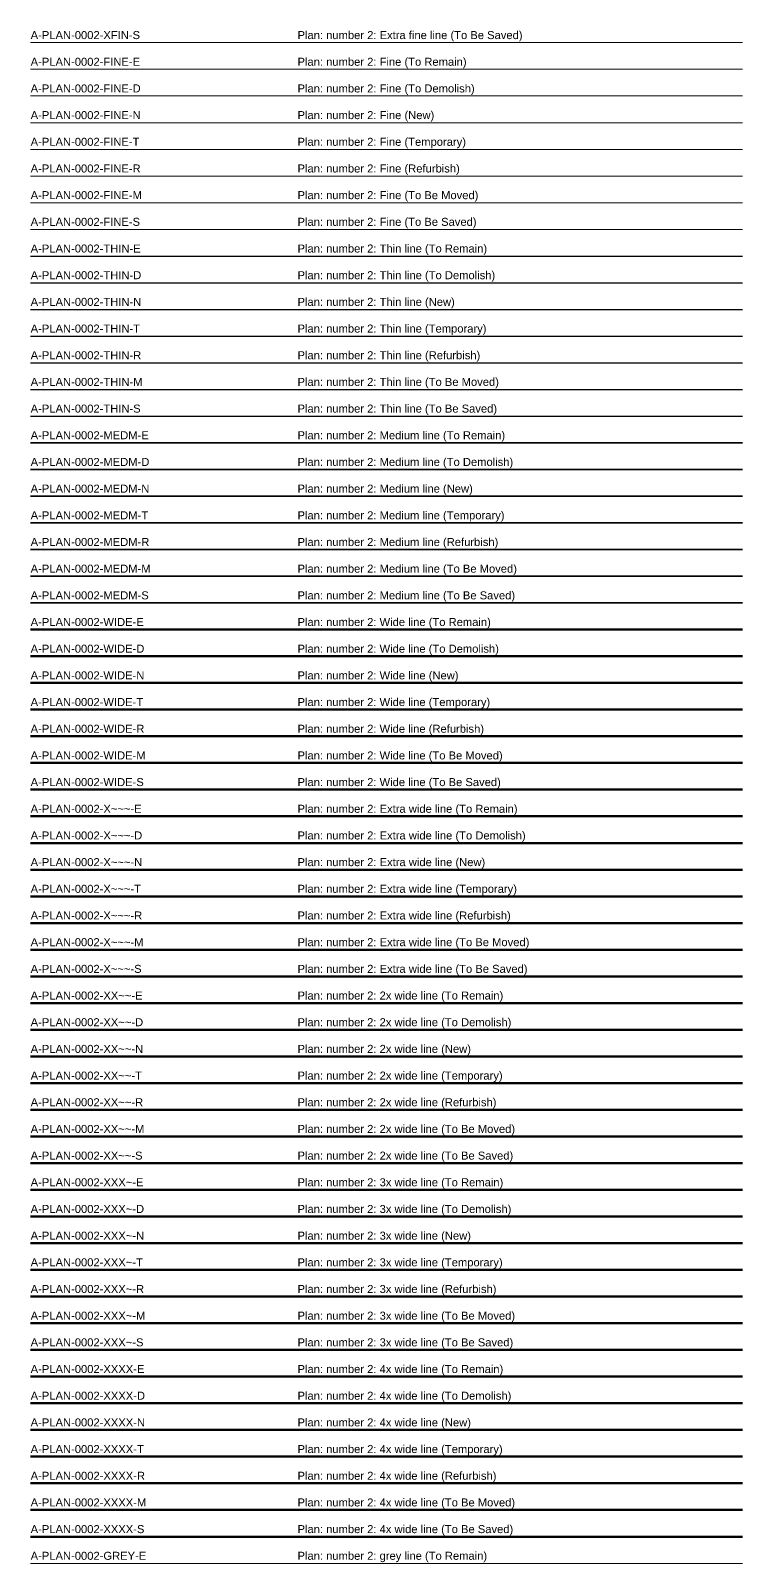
# Model space of a CAD drawing. Header units: millimetres. Extents: x 0 to 200, y -3472 to 3.
# Drawn here: x 0 to 200, y -2167.5 to -1736.6 of the extents above; entities that cross this region are included whole.
import ezdxf

# ---------------------------------------------------------------- set-up
doc = ezdxf.new("R2010")
doc.units = ezdxf.units.MM
for name, color, linetype, lineweight in [('A-PLAN-0002-FINE-D', 11, 'Continuous', 18), ('A-PLAN-0002-FINE-E', 201, 'Continuous', 18), ('A-PLAN-0002-FINE-M', 51, 'Continuous', 18), ('A-PLAN-0002-FINE-N', 171, 'Continuous', 18), ('A-PLAN-0002-FINE-R', 131, 'Continuous', 18), ('A-PLAN-0002-FINE-S', 101, 'Continuous', 18), ('A-PLAN-0002-FINE-T', 31, 'Continuous', 18), ('A-PLAN-0002-GREY-E', 8, 'Continuous', 13), ('A-PLAN-0002-MEDM-D', 13, 'Continuous', 35), ('A-PLAN-0002-MEDM-E', 203, 'Continuous', 35), ('A-PLAN-0002-MEDM-M', 53, 'Continuous', 35), ('A-PLAN-0002-MEDM-N', 173, 'Continuous', 35), ('A-PLAN-0002-MEDM-R', 133, 'Continuous', 35), ('A-PLAN-0002-MEDM-S', 103, 'Continuous', 35), ('A-PLAN-0002-MEDM-T', 33, 'Continuous', 35), ('A-PLAN-0002-THIN-D', 12, 'Continuous', 25), ('A-PLAN-0002-THIN-E', 202, 'Continuous', 25), ('A-PLAN-0002-THIN-M', 52, 'Continuous', 25), ('A-PLAN-0002-THIN-N', 172, 'Continuous', 25), ('A-PLAN-0002-THIN-R', 132, 'Continuous', 25), ('A-PLAN-0002-THIN-S', 102, 'Continuous', 25), ('A-PLAN-0002-THIN-T', 32, 'Continuous', 25), ('A-PLAN-0002-WIDE-D', 14, 'Continuous', 50), ('A-PLAN-0002-WIDE-E', 204, 'Continuous', 50), ('A-PLAN-0002-WIDE-M', 54, 'Continuous', 50), ('A-PLAN-0002-WIDE-N', 174, 'Continuous', 50), ('A-PLAN-0002-WIDE-R', 134, 'Continuous', 50), ('A-PLAN-0002-WIDE-S', 104, 'Continuous', 50), ('A-PLAN-0002-WIDE-T', 34, 'Continuous', 50), ('A-PLAN-0002-XFIN-S', 100, 'Continuous', 13), ('A-PLAN-0002-XXXX-D', 18, 'Continuous', 200), ('A-PLAN-0002-XXXX-E', 208, 'Continuous', 200), ('A-PLAN-0002-XXXX-M', 58, 'Continuous', 200), ('A-PLAN-0002-XXXX-N', 178, 'Continuous', 200), ('A-PLAN-0002-XXXX-R', 138, 'Continuous', 200), ('A-PLAN-0002-XXXX-S', 108, 'Continuous', 200), ('A-PLAN-0002-XXXX-T', 38, 'Continuous', 200), ('A-PLAN-0002-XXX~-D', 17, 'Continuous', 140), ('A-PLAN-0002-XXX~-E', 207, 'Continuous', 140), ('A-PLAN-0002-XXX~-M', 57, 'Continuous', 140), ('A-PLAN-0002-XXX~-N', 177, 'Continuous', 140), ('A-PLAN-0002-XXX~-R', 137, 'Continuous', 140), ('A-PLAN-0002-XXX~-S', 107, 'Continuous', 140), ('A-PLAN-0002-XXX~-T', 37, 'Continuous', 140), ('A-PLAN-0002-XX~~-D', 16, 'Continuous', 100), ('A-PLAN-0002-XX~~-E', 206, 'Continuous', 100), ('A-PLAN-0002-XX~~-M', 56, 'Continuous', 100), ('A-PLAN-0002-XX~~-N', 176, 'Continuous', 100), ('A-PLAN-0002-XX~~-R', 136, 'Continuous', 100), ('A-PLAN-0002-XX~~-S', 106, 'Continuous', 100), ('A-PLAN-0002-XX~~-T', 36, 'Continuous', 100), ('A-PLAN-0002-X~~~-D', 15, 'Continuous', 70), ('A-PLAN-0002-X~~~-E', 205, 'Continuous', 70), ('A-PLAN-0002-X~~~-M', 55, 'Continuous', 70), ('A-PLAN-0002-X~~~-N', 175, 'Continuous', 70), ('A-PLAN-0002-X~~~-R', 135, 'Continuous', 70), ('A-PLAN-0002-X~~~-S', 105, 'Continuous', 70), ('A-PLAN-0002-X~~~-T', 35, 'Continuous', 70)]:
    doc.layers.add(name, color=color, linetype=linetype, lineweight=lineweight)
doc.styles.get("Standard").update_dxf_attribs({"font": 'arial.ttf'})

# ---------------------------------------------------------------- blocks, each defined once
blk = doc.blocks.new('Plan-stack')
at = {"layer": 'A-PLAN-0002-FINE-D'}
blk.add_line((0, -1755), (200, -1755), dxfattribs=at)
at = {"layer": 'A-PLAN-0002-FINE-E'}
blk.add_line((0, -1747.5), (200, -1747.5), dxfattribs=at)
at = {"layer": 'A-PLAN-0002-FINE-M'}
blk.add_line((0, -1785), (200, -1785), dxfattribs=at)
at = {"layer": 'A-PLAN-0002-FINE-N'}
blk.add_line((0, -1762.5), (200, -1762.5), dxfattribs=at)
at = {"layer": 'A-PLAN-0002-FINE-R'}
blk.add_line((0, -1777.5), (200, -1777.5), dxfattribs=at)
at = {"layer": 'A-PLAN-0002-FINE-S'}
blk.add_line((0, -1792.5), (200, -1792.5), dxfattribs=at)
at = {"layer": 'A-PLAN-0002-FINE-T'}
blk.add_line((0, -1770), (200, -1770), dxfattribs=at)
at = {"layer": 'A-PLAN-0002-GREY-E'}
blk.add_line((0, -2167.5), (200, -2167.5), dxfattribs=at)
at = {"layer": 'A-PLAN-0002-MEDM-D'}
blk.add_line((0, -1860), (200, -1860), dxfattribs=at)
at = {"layer": 'A-PLAN-0002-MEDM-E'}
blk.add_line((0, -1852.5), (200, -1852.5), dxfattribs=at)
at = {"layer": 'A-PLAN-0002-MEDM-M'}
blk.add_line((0, -1890), (200, -1890), dxfattribs=at)
at = {"layer": 'A-PLAN-0002-MEDM-N'}
blk.add_line((0, -1867.5), (200, -1867.5), dxfattribs=at)
at = {"layer": 'A-PLAN-0002-MEDM-R'}
blk.add_line((0, -1882.5), (200, -1882.5), dxfattribs=at)
at = {"layer": 'A-PLAN-0002-MEDM-S'}
blk.add_line((0, -1897.5), (200, -1897.5), dxfattribs=at)
at = {"layer": 'A-PLAN-0002-MEDM-T'}
blk.add_line((0, -1875), (200, -1875), dxfattribs=at)
at = {"layer": 'A-PLAN-0002-THIN-D'}
blk.add_line((0, -1807.5), (200, -1807.5), dxfattribs=at)
at = {"layer": 'A-PLAN-0002-THIN-E'}
blk.add_line((0, -1800), (200, -1800), dxfattribs=at)
at = {"layer": 'A-PLAN-0002-THIN-M'}
blk.add_line((0, -1837.5), (200, -1837.5), dxfattribs=at)
at = {"layer": 'A-PLAN-0002-THIN-N'}
blk.add_line((0, -1815), (200, -1815), dxfattribs=at)
at = {"layer": 'A-PLAN-0002-THIN-R'}
blk.add_line((0, -1830), (200, -1830), dxfattribs=at)
at = {"layer": 'A-PLAN-0002-THIN-S'}
blk.add_line((0, -1845), (200, -1845), dxfattribs=at)
at = {"layer": 'A-PLAN-0002-THIN-T'}
blk.add_line((0, -1822.5), (200, -1822.5), dxfattribs=at)
at = {"layer": 'A-PLAN-0002-WIDE-D'}
blk.add_line((0, -1912.5), (200, -1912.5), dxfattribs=at)
at = {"layer": 'A-PLAN-0002-WIDE-E'}
blk.add_line((0, -1905), (200, -1905), dxfattribs=at)
at = {"layer": 'A-PLAN-0002-WIDE-M'}
blk.add_line((0, -1942.5), (200, -1942.5), dxfattribs=at)
at = {"layer": 'A-PLAN-0002-WIDE-N'}
blk.add_line((0, -1920), (200, -1920), dxfattribs=at)
at = {"layer": 'A-PLAN-0002-WIDE-R'}
blk.add_line((0, -1935), (200, -1935), dxfattribs=at)
at = {"layer": 'A-PLAN-0002-WIDE-S'}
blk.add_line((0, -1950), (200, -1950), dxfattribs=at)
at = {"layer": 'A-PLAN-0002-WIDE-T'}
blk.add_line((0, -1927.5), (200, -1927.5), dxfattribs=at)
at = {"layer": 'A-PLAN-0002-XFIN-S'}
blk.add_line((0, -1740), (200, -1740), dxfattribs=at)
at = {"layer": 'A-PLAN-0002-XXXX-D'}
blk.add_line((0, -2122.5), (200, -2122.5), dxfattribs=at)
at = {"layer": 'A-PLAN-0002-XXXX-E'}
blk.add_line((0, -2115), (200, -2115), dxfattribs=at)
at = {"layer": 'A-PLAN-0002-XXXX-M'}
blk.add_line((0, -2152.5), (200, -2152.5), dxfattribs=at)
at = {"layer": 'A-PLAN-0002-XXXX-N'}
blk.add_line((0, -2130), (200, -2130), dxfattribs=at)
at = {"layer": 'A-PLAN-0002-XXXX-R'}
blk.add_line((0, -2145), (200, -2145), dxfattribs=at)
at = {"layer": 'A-PLAN-0002-XXXX-S'}
blk.add_line((0, -2160), (200, -2160), dxfattribs=at)
at = {"layer": 'A-PLAN-0002-XXXX-T'}
blk.add_line((0, -2137.5), (200, -2137.5), dxfattribs=at)
at = {"layer": 'A-PLAN-0002-XXX~-D'}
blk.add_line((0, -2070), (200, -2070), dxfattribs=at)
at = {"layer": 'A-PLAN-0002-XXX~-E'}
blk.add_line((0, -2062.5), (200, -2062.5), dxfattribs=at)
at = {"layer": 'A-PLAN-0002-XXX~-M'}
blk.add_line((0, -2100), (200, -2100), dxfattribs=at)
at = {"layer": 'A-PLAN-0002-XXX~-N'}
blk.add_line((0, -2077.5), (200, -2077.5), dxfattribs=at)
at = {"layer": 'A-PLAN-0002-XXX~-R'}
blk.add_line((0, -2092.5), (200, -2092.5), dxfattribs=at)
at = {"layer": 'A-PLAN-0002-XXX~-S'}
blk.add_line((0, -2107.5), (200, -2107.5), dxfattribs=at)
at = {"layer": 'A-PLAN-0002-XXX~-T'}
blk.add_line((0, -2085), (200, -2085), dxfattribs=at)
at = {"layer": 'A-PLAN-0002-XX~~-D'}
blk.add_line((0, -2017.5), (200, -2017.5), dxfattribs=at)
at = {"layer": 'A-PLAN-0002-XX~~-E'}
blk.add_line((0, -2010), (200, -2010), dxfattribs=at)
at = {"layer": 'A-PLAN-0002-XX~~-M'}
blk.add_line((0, -2047.5), (200, -2047.5), dxfattribs=at)
at = {"layer": 'A-PLAN-0002-XX~~-N'}
blk.add_line((0, -2025), (200, -2025), dxfattribs=at)
at = {"layer": 'A-PLAN-0002-XX~~-R'}
blk.add_line((0, -2040), (200, -2040), dxfattribs=at)
at = {"layer": 'A-PLAN-0002-XX~~-S'}
blk.add_line((0, -2055), (200, -2055), dxfattribs=at)
at = {"layer": 'A-PLAN-0002-XX~~-T'}
blk.add_line((0, -2032.5), (200, -2032.5), dxfattribs=at)
at = {"layer": 'A-PLAN-0002-X~~~-D'}
blk.add_line((0, -1965), (200, -1965), dxfattribs=at)
at = {"layer": 'A-PLAN-0002-X~~~-E'}
blk.add_line((0, -1957.5), (200, -1957.5), dxfattribs=at)
at = {"layer": 'A-PLAN-0002-X~~~-M'}
blk.add_line((0, -1995), (200, -1995), dxfattribs=at)
at = {"layer": 'A-PLAN-0002-X~~~-N'}
blk.add_line((0, -1972.5), (200, -1972.5), dxfattribs=at)
at = {"layer": 'A-PLAN-0002-X~~~-R'}
blk.add_line((0, -1987.5), (200, -1987.5), dxfattribs=at)
at = {"layer": 'A-PLAN-0002-X~~~-S'}
blk.add_line((0, -2002.5), (200, -2002.5), dxfattribs=at)
at = {"layer": 'A-PLAN-0002-X~~~-T'}
blk.add_line((0, -1980), (200, -1980), dxfattribs=at)
at = {"layer": 'A-PLAN-0002-FINE-D'}
for s, p in [('A-PLAN-0002-FINE-D', (0, -1754)), ('Plan: number 2: Fine (To Demolish)', (75, -1754))]:
    blk.add_text(s, height=2.25, dxfattribs=at).set_placement(p)
at = {"layer": 'A-PLAN-0002-FINE-E'}
for s, p in [('A-PLAN-0002-FINE-E', (0, -1746.5)), ('Plan: number 2: Fine (To Remain)', (75, -1746.5))]:
    blk.add_text(s, height=2.25, dxfattribs=at).set_placement(p)
at = {"layer": 'A-PLAN-0002-FINE-M'}
for s, p in [('A-PLAN-0002-FINE-M', (0, -1784)), ('Plan: number 2: Fine (To Be Moved)', (75, -1784))]:
    blk.add_text(s, height=2.25, dxfattribs=at).set_placement(p)
at = {"layer": 'A-PLAN-0002-FINE-N'}
for s, p in [('A-PLAN-0002-FINE-N', (0, -1761.5)), ('Plan: number 2: Fine (New)', (75, -1761.5))]:
    blk.add_text(s, height=2.25, dxfattribs=at).set_placement(p)
at = {"layer": 'A-PLAN-0002-FINE-R'}
for s, p in [('A-PLAN-0002-FINE-R', (0, -1776.5)), ('Plan: number 2: Fine (Refurbish)', (75, -1776.5))]:
    blk.add_text(s, height=2.25, dxfattribs=at).set_placement(p)
at = {"layer": 'A-PLAN-0002-FINE-S'}
for s, p in [('A-PLAN-0002-FINE-S', (0, -1791.5)), ('Plan: number 2: Fine (To Be Saved)', (75, -1791.5))]:
    blk.add_text(s, height=2.25, dxfattribs=at).set_placement(p)
at = {"layer": 'A-PLAN-0002-FINE-T'}
for s, p in [('A-PLAN-0002-FINE-T', (0, -1769)), ('Plan: number 2: Fine (Temporary)', (75, -1769))]:
    blk.add_text(s, height=2.25, dxfattribs=at).set_placement(p)
at = {"layer": 'A-PLAN-0002-GREY-E'}
for s, p in [('A-PLAN-0002-GREY-E', (0, -2166.5)), ('Plan: number 2: grey line (To Remain)', (75, -2166.5))]:
    blk.add_text(s, height=2.25, dxfattribs=at).set_placement(p)
at = {"layer": 'A-PLAN-0002-MEDM-D'}
for s, p in [('A-PLAN-0002-MEDM-D', (0, -1859)), ('Plan: number 2: Medium line (To Demolish)', (75, -1859))]:
    blk.add_text(s, height=2.25, dxfattribs=at).set_placement(p)
at = {"layer": 'A-PLAN-0002-MEDM-E'}
for s, p in [('A-PLAN-0002-MEDM-E', (0, -1851.5)), ('Plan: number 2: Medium line (To Remain)', (75, -1851.5))]:
    blk.add_text(s, height=2.25, dxfattribs=at).set_placement(p)
at = {"layer": 'A-PLAN-0002-MEDM-M'}
for s, p in [('A-PLAN-0002-MEDM-M', (0, -1889)), ('Plan: number 2: Medium line (To Be Moved)', (75, -1889))]:
    blk.add_text(s, height=2.25, dxfattribs=at).set_placement(p)
at = {"layer": 'A-PLAN-0002-MEDM-N'}
for s, p in [('A-PLAN-0002-MEDM-N', (0, -1866.5)), ('Plan: number 2: Medium line (New)', (75, -1866.5))]:
    blk.add_text(s, height=2.25, dxfattribs=at).set_placement(p)
at = {"layer": 'A-PLAN-0002-MEDM-R'}
for s, p in [('A-PLAN-0002-MEDM-R', (0, -1881.5)), ('Plan: number 2: Medium line (Refurbish)', (75, -1881.5))]:
    blk.add_text(s, height=2.25, dxfattribs=at).set_placement(p)
at = {"layer": 'A-PLAN-0002-MEDM-S'}
for s, p in [('A-PLAN-0002-MEDM-S', (0, -1896.5)), ('Plan: number 2: Medium line (To Be Saved)', (75, -1896.5))]:
    blk.add_text(s, height=2.25, dxfattribs=at).set_placement(p)
at = {"layer": 'A-PLAN-0002-MEDM-T'}
for s, p in [('A-PLAN-0002-MEDM-T', (0, -1874)), ('Plan: number 2: Medium line (Temporary)', (75, -1874))]:
    blk.add_text(s, height=2.25, dxfattribs=at).set_placement(p)
at = {"layer": 'A-PLAN-0002-THIN-D'}
for s, p in [('A-PLAN-0002-THIN-D', (0, -1806.5)), ('Plan: number 2: Thin line (To Demolish)', (75, -1806.5))]:
    blk.add_text(s, height=2.25, dxfattribs=at).set_placement(p)
at = {"layer": 'A-PLAN-0002-THIN-E'}
for s, p in [('A-PLAN-0002-THIN-E', (0, -1799)), ('Plan: number 2: Thin line (To Remain)', (75, -1799))]:
    blk.add_text(s, height=2.25, dxfattribs=at).set_placement(p)
at = {"layer": 'A-PLAN-0002-THIN-M'}
for s, p in [('A-PLAN-0002-THIN-M', (0, -1836.5)), ('Plan: number 2: Thin line (To Be Moved)', (75, -1836.5))]:
    blk.add_text(s, height=2.25, dxfattribs=at).set_placement(p)
at = {"layer": 'A-PLAN-0002-THIN-N'}
for s, p in [('A-PLAN-0002-THIN-N', (0, -1814)), ('Plan: number 2: Thin line (New)', (75, -1814))]:
    blk.add_text(s, height=2.25, dxfattribs=at).set_placement(p)
at = {"layer": 'A-PLAN-0002-THIN-R'}
for s, p in [('A-PLAN-0002-THIN-R', (0, -1829)), ('Plan: number 2: Thin line (Refurbish)', (75, -1829))]:
    blk.add_text(s, height=2.25, dxfattribs=at).set_placement(p)
at = {"layer": 'A-PLAN-0002-THIN-S'}
for s, p in [('A-PLAN-0002-THIN-S', (0, -1844)), ('Plan: number 2: Thin line (To Be Saved)', (75, -1844))]:
    blk.add_text(s, height=2.25, dxfattribs=at).set_placement(p)
at = {"layer": 'A-PLAN-0002-THIN-T'}
for s, p in [('A-PLAN-0002-THIN-T', (0, -1821.5)), ('Plan: number 2: Thin line (Temporary)', (75, -1821.5))]:
    blk.add_text(s, height=2.25, dxfattribs=at).set_placement(p)
at = {"layer": 'A-PLAN-0002-WIDE-D'}
for s, p in [('A-PLAN-0002-WIDE-D', (0, -1911.5)), ('Plan: number 2: Wide line (To Demolish)', (75, -1911.5))]:
    blk.add_text(s, height=2.25, dxfattribs=at).set_placement(p)
at = {"layer": 'A-PLAN-0002-WIDE-E'}
for s, p in [('A-PLAN-0002-WIDE-E', (0, -1904)), ('Plan: number 2: Wide line (To Remain)', (75, -1904))]:
    blk.add_text(s, height=2.25, dxfattribs=at).set_placement(p)
at = {"layer": 'A-PLAN-0002-WIDE-M'}
for s, p in [('A-PLAN-0002-WIDE-M', (0, -1941.5)), ('Plan: number 2: Wide line (To Be Moved)', (75, -1941.5))]:
    blk.add_text(s, height=2.25, dxfattribs=at).set_placement(p)
at = {"layer": 'A-PLAN-0002-WIDE-N'}
for s, p in [('A-PLAN-0002-WIDE-N', (0, -1919)), ('Plan: number 2: Wide line (New)', (75, -1919))]:
    blk.add_text(s, height=2.25, dxfattribs=at).set_placement(p)
at = {"layer": 'A-PLAN-0002-WIDE-R'}
for s, p in [('A-PLAN-0002-WIDE-R', (0, -1934)), ('Plan: number 2: Wide line (Refurbish)', (75, -1934))]:
    blk.add_text(s, height=2.25, dxfattribs=at).set_placement(p)
at = {"layer": 'A-PLAN-0002-WIDE-S'}
for s, p in [('A-PLAN-0002-WIDE-S', (0, -1949)), ('Plan: number 2: Wide line (To Be Saved)', (75, -1949))]:
    blk.add_text(s, height=2.25, dxfattribs=at).set_placement(p)
at = {"layer": 'A-PLAN-0002-WIDE-T'}
for s, p in [('A-PLAN-0002-WIDE-T', (0, -1926.5)), ('Plan: number 2: Wide line (Temporary)', (75, -1926.5))]:
    blk.add_text(s, height=2.25, dxfattribs=at).set_placement(p)
at = {"layer": 'A-PLAN-0002-XFIN-S'}
for s, p in [('A-PLAN-0002-XFIN-S', (0, -1739)), ('Plan: number 2: Extra fine line (To Be Saved)', (75, -1739))]:
    blk.add_text(s, height=2.25, dxfattribs=at).set_placement(p)
at = {"layer": 'A-PLAN-0002-XXXX-D'}
for s, p in [('A-PLAN-0002-XXXX-D', (0, -2121.5)), ('Plan: number 2: 4x wide line (To Demolish)', (75, -2121.5))]:
    blk.add_text(s, height=2.25, dxfattribs=at).set_placement(p)
at = {"layer": 'A-PLAN-0002-XXXX-E'}
for s, p in [('A-PLAN-0002-XXXX-E', (0, -2114)), ('Plan: number 2: 4x wide line (To Remain)', (75, -2114))]:
    blk.add_text(s, height=2.25, dxfattribs=at).set_placement(p)
at = {"layer": 'A-PLAN-0002-XXXX-M'}
for s, p in [('A-PLAN-0002-XXXX-M', (0, -2151.5)), ('Plan: number 2: 4x wide line (To Be Moved)', (75, -2151.5))]:
    blk.add_text(s, height=2.25, dxfattribs=at).set_placement(p)
at = {"layer": 'A-PLAN-0002-XXXX-N'}
for s, p in [('A-PLAN-0002-XXXX-N', (0, -2129)), ('Plan: number 2: 4x wide line (New)', (75, -2129))]:
    blk.add_text(s, height=2.25, dxfattribs=at).set_placement(p)
at = {"layer": 'A-PLAN-0002-XXXX-R'}
for s, p in [('A-PLAN-0002-XXXX-R', (0, -2144)), ('Plan: number 2: 4x wide line (Refurbish)', (75, -2144))]:
    blk.add_text(s, height=2.25, dxfattribs=at).set_placement(p)
at = {"layer": 'A-PLAN-0002-XXXX-S'}
for s, p in [('A-PLAN-0002-XXXX-S', (0, -2159)), ('Plan: number 2: 4x wide line (To Be Saved)', (75, -2159))]:
    blk.add_text(s, height=2.25, dxfattribs=at).set_placement(p)
at = {"layer": 'A-PLAN-0002-XXXX-T'}
for s, p in [('A-PLAN-0002-XXXX-T', (0, -2136.5)), ('Plan: number 2: 4x wide line (Temporary)', (75, -2136.5))]:
    blk.add_text(s, height=2.25, dxfattribs=at).set_placement(p)
at = {"layer": 'A-PLAN-0002-XXX~-D'}
for s, p in [('A-PLAN-0002-XXX~-D', (0, -2069)), ('Plan: number 2: 3x wide line (To Demolish)', (75, -2069))]:
    blk.add_text(s, height=2.25, dxfattribs=at).set_placement(p)
at = {"layer": 'A-PLAN-0002-XXX~-E'}
for s, p in [('A-PLAN-0002-XXX~-E', (0, -2061.5)), ('Plan: number 2: 3x wide line (To Remain)', (75, -2061.5))]:
    blk.add_text(s, height=2.25, dxfattribs=at).set_placement(p)
at = {"layer": 'A-PLAN-0002-XXX~-M'}
for s, p in [('A-PLAN-0002-XXX~-M', (0, -2099)), ('Plan: number 2: 3x wide line (To Be Moved)', (75, -2099))]:
    blk.add_text(s, height=2.25, dxfattribs=at).set_placement(p)
at = {"layer": 'A-PLAN-0002-XXX~-N'}
for s, p in [('A-PLAN-0002-XXX~-N', (0, -2076.5)), ('Plan: number 2: 3x wide line (New)', (75, -2076.5))]:
    blk.add_text(s, height=2.25, dxfattribs=at).set_placement(p)
at = {"layer": 'A-PLAN-0002-XXX~-R'}
for s, p in [('A-PLAN-0002-XXX~-R', (0, -2091.5)), ('Plan: number 2: 3x wide line (Refurbish)', (75, -2091.5))]:
    blk.add_text(s, height=2.25, dxfattribs=at).set_placement(p)
at = {"layer": 'A-PLAN-0002-XXX~-S'}
for s, p in [('A-PLAN-0002-XXX~-S', (0, -2106.5)), ('Plan: number 2: 3x wide line (To Be Saved)', (75, -2106.5))]:
    blk.add_text(s, height=2.25, dxfattribs=at).set_placement(p)
at = {"layer": 'A-PLAN-0002-XXX~-T'}
for s, p in [('A-PLAN-0002-XXX~-T', (0, -2084)), ('Plan: number 2: 3x wide line (Temporary)', (75, -2084))]:
    blk.add_text(s, height=2.25, dxfattribs=at).set_placement(p)
at = {"layer": 'A-PLAN-0002-XX~~-D'}
for s, p in [('A-PLAN-0002-XX~~-D', (0, -2016.5)), ('Plan: number 2: 2x wide line (To Demolish)', (75, -2016.5))]:
    blk.add_text(s, height=2.25, dxfattribs=at).set_placement(p)
at = {"layer": 'A-PLAN-0002-XX~~-E'}
for s, p in [('A-PLAN-0002-XX~~-E', (0, -2009)), ('Plan: number 2: 2x wide line (To Remain)', (75, -2009))]:
    blk.add_text(s, height=2.25, dxfattribs=at).set_placement(p)
at = {"layer": 'A-PLAN-0002-XX~~-M'}
for s, p in [('A-PLAN-0002-XX~~-M', (0, -2046.5)), ('Plan: number 2: 2x wide line (To Be Moved)', (75, -2046.5))]:
    blk.add_text(s, height=2.25, dxfattribs=at).set_placement(p)
at = {"layer": 'A-PLAN-0002-XX~~-N'}
for s, p in [('A-PLAN-0002-XX~~-N', (0, -2024)), ('Plan: number 2: 2x wide line (New)', (75, -2024))]:
    blk.add_text(s, height=2.25, dxfattribs=at).set_placement(p)
at = {"layer": 'A-PLAN-0002-XX~~-R'}
for s, p in [('A-PLAN-0002-XX~~-R', (0, -2039)), ('Plan: number 2: 2x wide line (Refurbish)', (75, -2039))]:
    blk.add_text(s, height=2.25, dxfattribs=at).set_placement(p)
at = {"layer": 'A-PLAN-0002-XX~~-S'}
for s, p in [('A-PLAN-0002-XX~~-S', (0, -2054)), ('Plan: number 2: 2x wide line (To Be Saved)', (75, -2054))]:
    blk.add_text(s, height=2.25, dxfattribs=at).set_placement(p)
at = {"layer": 'A-PLAN-0002-XX~~-T'}
for s, p in [('A-PLAN-0002-XX~~-T', (0, -2031.5)), ('Plan: number 2: 2x wide line (Temporary)', (75, -2031.5))]:
    blk.add_text(s, height=2.25, dxfattribs=at).set_placement(p)
at = {"layer": 'A-PLAN-0002-X~~~-D'}
for s, p in [('A-PLAN-0002-X~~~-D', (0, -1964)), ('Plan: number 2: Extra wide line (To Demolish)', (75, -1964))]:
    blk.add_text(s, height=2.25, dxfattribs=at).set_placement(p)
at = {"layer": 'A-PLAN-0002-X~~~-E'}
for s, p in [('A-PLAN-0002-X~~~-E', (0, -1956.5)), ('Plan: number 2: Extra wide line (To Remain)', (75, -1956.5))]:
    blk.add_text(s, height=2.25, dxfattribs=at).set_placement(p)
at = {"layer": 'A-PLAN-0002-X~~~-M'}
for s, p in [('A-PLAN-0002-X~~~-M', (0, -1994)), ('Plan: number 2: Extra wide line (To Be Moved)', (75, -1994))]:
    blk.add_text(s, height=2.25, dxfattribs=at).set_placement(p)
at = {"layer": 'A-PLAN-0002-X~~~-N'}
for s, p in [('A-PLAN-0002-X~~~-N', (0, -1971.5)), ('Plan: number 2: Extra wide line (New)', (75, -1971.5))]:
    blk.add_text(s, height=2.25, dxfattribs=at).set_placement(p)
at = {"layer": 'A-PLAN-0002-X~~~-R'}
for s, p in [('A-PLAN-0002-X~~~-R', (0, -1986.5)), ('Plan: number 2: Extra wide line (Refurbish)', (75, -1986.5))]:
    blk.add_text(s, height=2.25, dxfattribs=at).set_placement(p)
at = {"layer": 'A-PLAN-0002-X~~~-S'}
for s, p in [('A-PLAN-0002-X~~~-S', (0, -2001.5)), ('Plan: number 2: Extra wide line (To Be Saved)', (75, -2001.5))]:
    blk.add_text(s, height=2.25, dxfattribs=at).set_placement(p)
at = {"layer": 'A-PLAN-0002-X~~~-T'}
for s, p in [('A-PLAN-0002-X~~~-T', (0, -1979)), ('Plan: number 2: Extra wide line (Temporary)', (75, -1979))]:
    blk.add_text(s, height=2.25, dxfattribs=at).set_placement(p)

msp = doc.modelspace()

# ---------------------------------------------------------------- block references
msp.add_blockref('Plan-stack', (0, 0))

doc.saveas('drawing.dxf')
